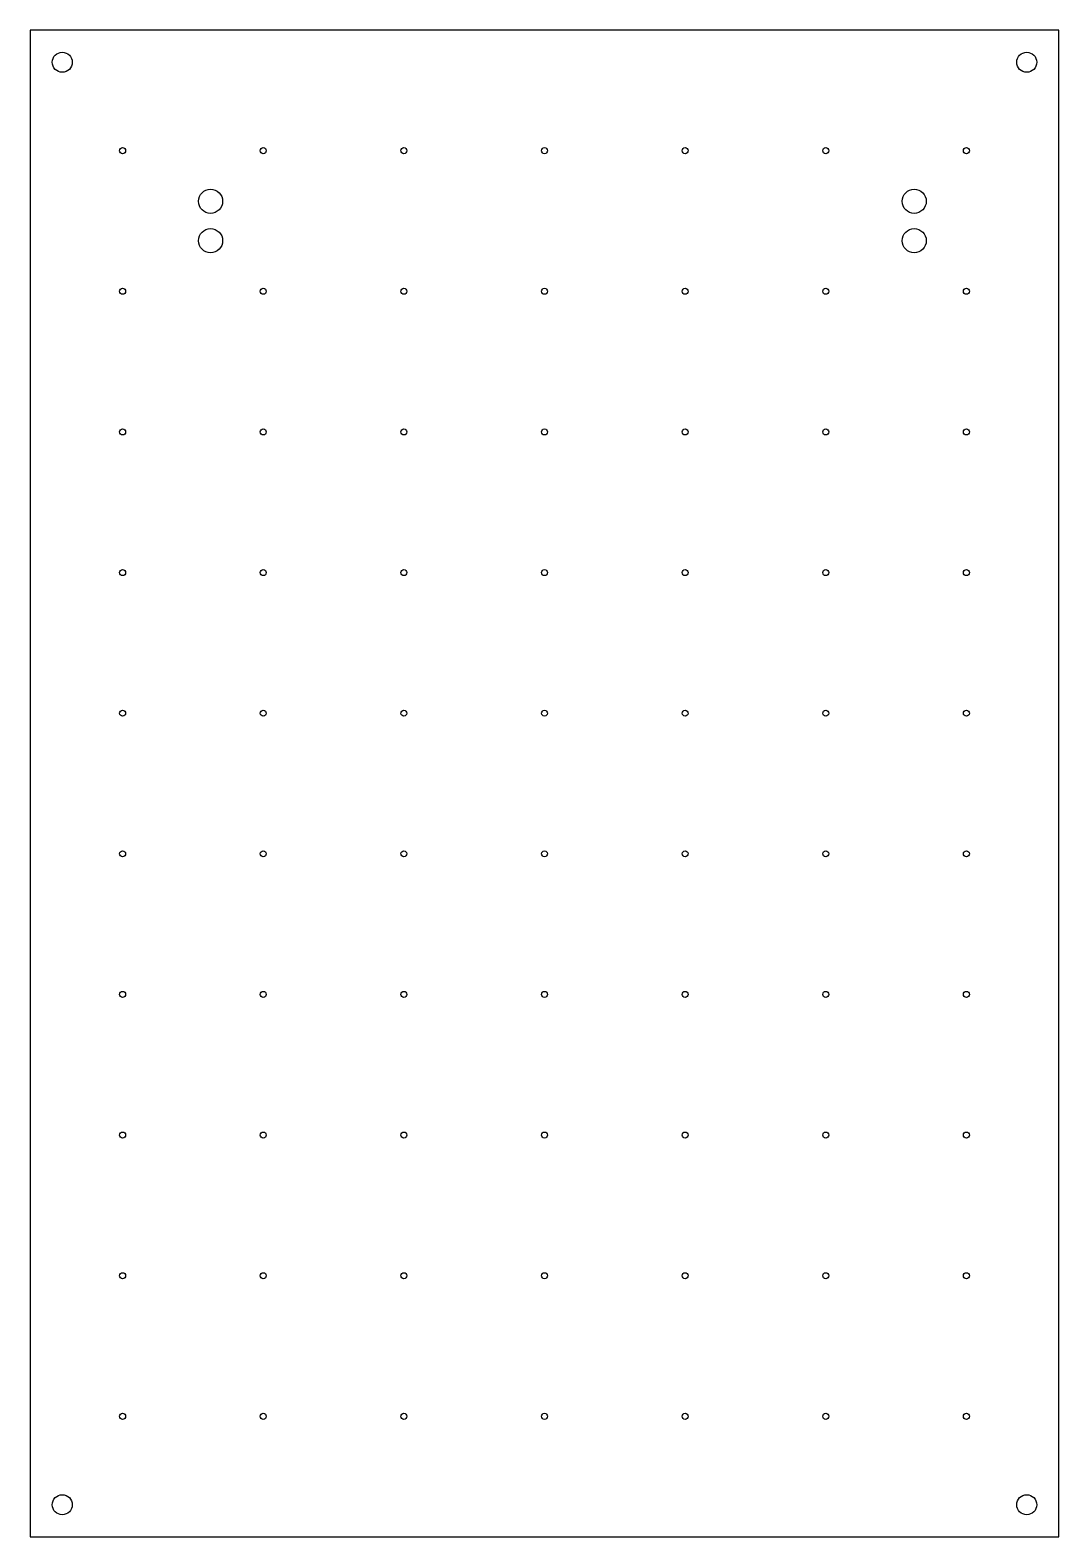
# Model space of a CAD drawing. Extents: x 162 to 418, y -402 to -27.
import ezdxf

# ---------------------------------------------------------------- set-up
doc = ezdxf.new("R2010")
doc.units = 0
doc.layers.add('BLACK', color=7, linetype='CONTINUOUS')

msp = doc.modelspace()

# ---------------------------------------------------------------- linework, layer by layer
at = {"layer": 'BLACK', "linetype": 'CONTINUOUS'}
for p, q in [((162.5, -27.499999), (162.5, -402.499999)), ((418.5, -27.499999), (162.5, -27.499999)), ((418.5, -402.499999), (418.5, -27.499999)), ((162.5, -402.499999), (418.5, -402.499999))]:
    msp.add_line(p, q, dxfattribs=at)
at = {"layer": 'BLACK'}
for centre, radius in [((170.5, -35.499999), 2.5), ((410.5, -35.499999), 2.5), ((185.5, -57.499999), 0.749999), ((220.5, -57.499999), 0.75), ((255.5, -57.499999), 0.75), ((290.5, -57.499999), 0.75), ((325.5, -57.499999), 0.75), ((360.5, -57.499999), 0.75), ((395.5, -57.499999), 0.75), ((207.4, -70.1), 3), ((382.5, -70.1), 3), ((207.4, -79.9), 3), ((382.5, -79.9), 3), ((185.5, -92.499999), 0.75), ((220.5, -92.499999), 0.75), ((255.5, -92.499999), 0.75), ((290.5, -92.499999), 0.75), ((325.5, -92.499999), 0.75), ((360.5, -92.499999), 0.75), ((395.5, -92.499999), 0.75), ((185.5, -127.499999), 0.75), ((220.5, -127.499999), 0.75), ((255.5, -127.499999), 0.75), ((290.5, -127.499999), 0.75), ((325.5, -127.499999), 0.75), ((360.5, -127.499999), 0.75), ((395.5, -127.499999), 0.75), ((185.5, -162.499999), 0.75), ((220.5, -162.499999), 0.75), ((255.5, -162.499999), 0.75), ((290.5, -162.499999), 0.75), ((325.5, -162.499999), 0.75), ((360.5, -162.499999), 0.75), ((395.5, -162.499999), 0.75), ((185.5, -197.499999), 0.75), ((220.5, -197.499999), 0.75), ((255.5, -197.499999), 0.75), ((290.5, -197.499999), 0.75), ((325.5, -197.499999), 0.75), ((360.5, -197.499999), 0.75), ((395.5, -197.499999), 0.75), ((185.5, -232.499999), 0.75), ((220.5, -232.499999), 0.75), ((255.5, -232.499999), 0.75), ((290.5, -232.499999), 0.75), ((325.5, -232.499999), 0.75), ((360.5, -232.499999), 0.75), ((395.5, -232.499999), 0.75), ((185.5, -267.499999), 0.75), ((220.5, -267.499999), 0.75), ((255.5, -267.499999), 0.75), ((290.5, -267.499999), 0.75), ((325.5, -267.499999), 0.75), ((360.5, -267.499999), 0.75), ((395.5, -267.499999), 0.75), ((185.5, -302.499999), 0.75), ((220.5, -302.499999), 0.75), ((255.5, -302.499999), 0.75), ((290.5, -302.499999), 0.75), ((325.5, -302.499999), 0.75), ((360.5, -302.499999), 0.75), ((395.5, -302.499999), 0.75), ((185.5, -337.499999), 0.75), ((220.5, -337.499999), 0.75), ((255.5, -337.499999), 0.75), ((290.5, -337.499999), 0.75), ((325.5, -337.499999), 0.75), ((360.5, -337.499999), 0.75), ((395.5, -337.499999), 0.75), ((185.5, -372.499999), 0.75), ((220.5, -372.499999), 0.75), ((255.5, -372.499999), 0.75), ((290.5, -372.499999), 0.75), ((325.5, -372.499999), 0.75), ((360.5, -372.499999), 0.75), ((395.5, -372.499999), 0.75), ((170.5, -394.499999), 2.5), ((410.5, -394.499999), 2.5)]:
    msp.add_circle(centre, radius, dxfattribs=at)

doc.saveas('drawing.dxf')
